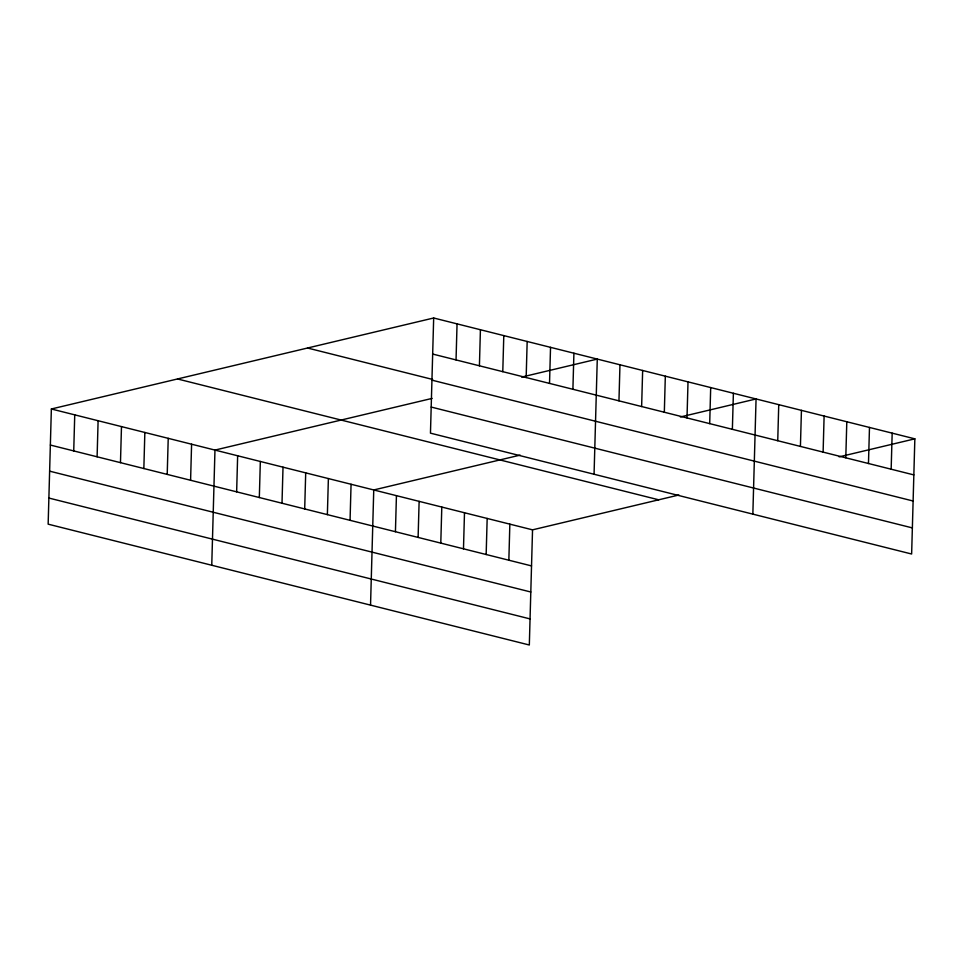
<?xml version="1.0" encoding="UTF-8"?>
<svg xmlns="http://www.w3.org/2000/svg" width="963" height="963" viewBox="0 0 963 963"><rect width="100%" height="100%" fill="white"/><g stroke="black" fill="none" stroke-linecap="round" stroke-linejoin="round"><path stroke-width="1.44" d="M433.675 317.995L430.461 433.157L911.636 554.014L914.85 438.839L433.675 317.995L51.364 408.986L48.15 524.161L529.325 645.005L532.539 529.843L678.915 494.994M73.73 450.925L74.741 414.86M97.107 456.787L98.106 420.723M120.471 462.661L121.482 426.597M143.848 468.536L144.847 432.471M167.213 474.398L168.224 438.334M190.59 480.272L191.589 444.208M211.752 565.245L214.966 450.082L432.122 398.393M236.645 491.84L237.644 455.776M259.324 497.534L260.335 461.47M282.003 503.228L283.014 467.175M304.693 508.933L305.704 472.869M327.372 514.627L328.383 478.563M350.063 520.321L351.062 484.257M370.538 605.125L373.752 489.962L520.128 455.114M395.432 531.72L396.431 495.656M418.111 537.414L419.122 501.35M440.789 543.108L441.8 507.056M456.041 359.921L457.052 323.857M463.48 548.814L464.491 512.749M479.418 365.796L480.417 329.731M486.159 554.507L487.17 518.443M502.782 371.67L503.793 335.606M508.849 560.201L509.848 524.137M526.159 377.532L527.17 341.468M549.524 383.406L550.535 347.342M572.901 389.269L573.912 353.216M594.063 474.253L597.277 359.079L521.585 377.099M618.956 400.837L619.967 364.772M641.635 406.542L642.646 370.478M664.326 412.236L665.325 376.172M687.004 417.93L688.015 381.866M709.695 423.636L710.694 387.571M732.374 429.329L733.385 393.265M752.849 514.134L756.063 398.959L680.372 416.979M777.743 440.717L778.742 404.665M800.422 446.423L801.433 410.358M823.112 452.116L824.111 416.052M845.791 457.81L846.802 421.746M868.47 463.516L869.481 427.452M891.16 469.21L892.171 433.145M839.146 456.859L914.85 438.839M432.676 354.059L913.839 474.903M307.522 348.016L432.616 379.446M431.942 380.156L913.117 501.013M431.195 407.06L912.358 527.905M177.529 378.965L658.704 499.809M51.364 408.986L532.539 529.843M50.365 445.05L531.528 565.907M49.631 471.16L530.806 592.004M48.884 498.052L530.047 618.908"/></g></svg>
